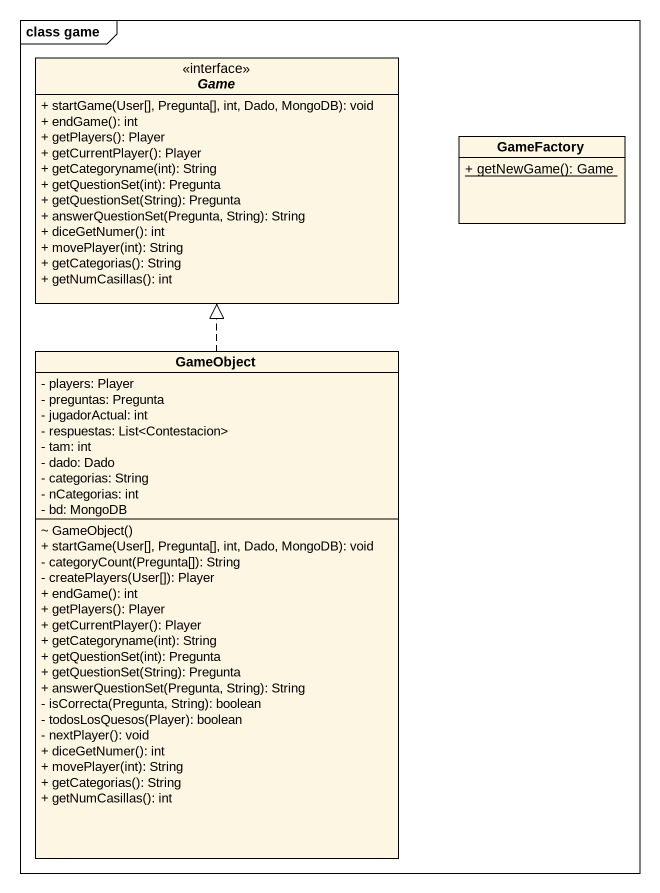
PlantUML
@startuml
mainframe class game
hide circle
hide empty members
skinparam classAttributeIconSize 0
interface Game <<interface>> {
  + startGame(User[], Pregunta[], int, Dado, MongoDB): void
  + endGame(): int
  + getPlayers(): Player
  + getCurrentPlayer(): Player
  + getCategoryname(int): String
  + getQuestionSet(int): Pregunta
  + getQuestionSet(String): Pregunta
  + answerQuestionSet(Pregunta, String): String
  + diceGetNumer(): int
  + movePlayer(int): String
  + getCategorias(): String
  + getNumCasillas(): int
}
class GameFactory {
  {static} + getNewGame(): Game
}
class GameObject {
  - players: Player
  - preguntas: Pregunta
  - jugadorActual: int
  - respuestas: List<Contestacion>
  - tam: int
  - dado: Dado
  - categorias: String
  - nCategorias: int
  - bd: MongoDB
  ~ GameObject()
  + startGame(User[], Pregunta[], int, Dado, MongoDB): void
  - categoryCount(Pregunta[]): String
  - createPlayers(User[]): Player
  + endGame(): int
  + getPlayers(): Player
  + getCurrentPlayer(): Player
  + getCategoryname(int): String
  + getQuestionSet(int): Pregunta
  + getQuestionSet(String): Pregunta
  + answerQuestionSet(Pregunta, String): String
  - isCorrecta(Pregunta, String): boolean
  - todosLosQuesos(Player): boolean
  - nextPlayer(): void
  + diceGetNumer(): int
  + movePlayer(int): String
  + getCategorias(): String
  + getNumCasillas(): int
}
GameObject .up.|> Game
@enduml
